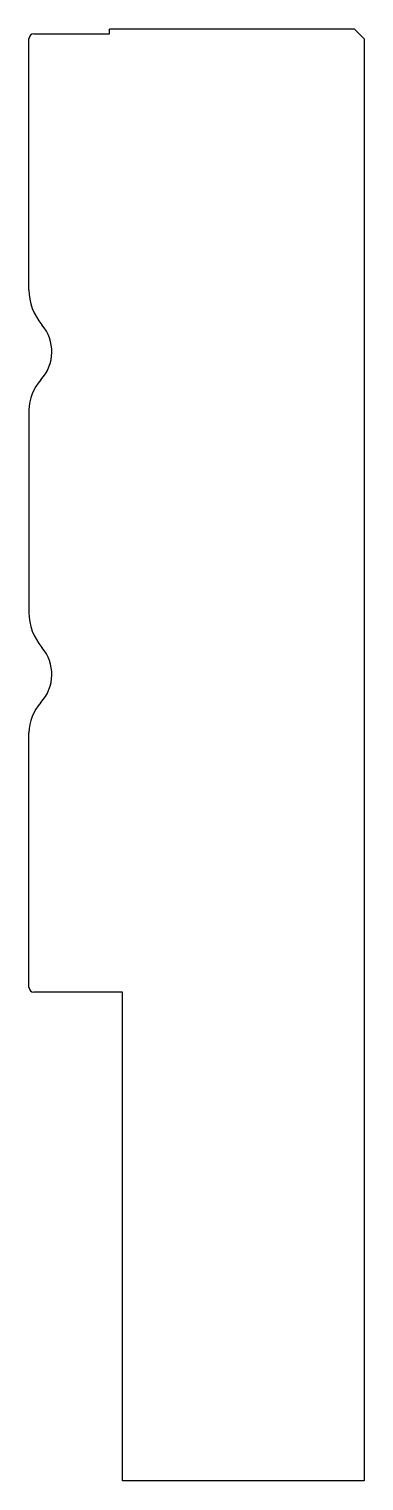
# Model space of a CAD drawing. Header units: inches. Extents: x 18693 to 18901, y -884 to 16.
import ezdxf

# ---------------------------------------------------------------- set-up
doc = ezdxf.new("R2010")
doc.units = ezdxf.units.IN
doc.header["$MEASUREMENT"] = 0

msp = doc.modelspace()

# ---------------------------------------------------------------- linework, layer by layer
for p, q in [((18693.09, -145.2), (18693.09, 10.37)), ((18696.09, 13.37), (18743.09, 13.37)), ((18895.09, 16.37), (18743.09, 16.37)), ((18743.09, 13.37), (18743.09, 16.37)), ((18895.09, 16.37), (18901.09, 10.37)), ((18901.09, 10.37), (18901.09, -883.63)), ((18693.09, -219.79), (18693.09, -345.2)), ((18693.09, -577.63), (18693.09, -419.79)), ((18751.09, -580.63), (18696.09, -580.63)), ((18751.09, -883.63), (18751.09, -580.63)), ((18901.09, -883.63), (18751.09, -883.63))]:
    msp.add_line(p, q)
for centre, radius, start, end in [((18696.09, 10.37), 3, 90, 180), ((18726.59, -145.2), 33.5, 180, 220.48574), ((18681.57, -183.63), 25.7, 317.18585, 40.48574), ((18720.59, -219.79), 27.5, 137.18585, 180), ((18726.59, -345.2), 33.5, 180, 220.48574), ((18681.57, -383.63), 25.7, 317.18585, 40.48574), ((18720.59, -419.79), 27.5, 137.18585, 180), ((18696.09, -577.63), 3, 180, 270)]:
    msp.add_arc(centre, radius, start, end)

doc.saveas('drawing.dxf')
